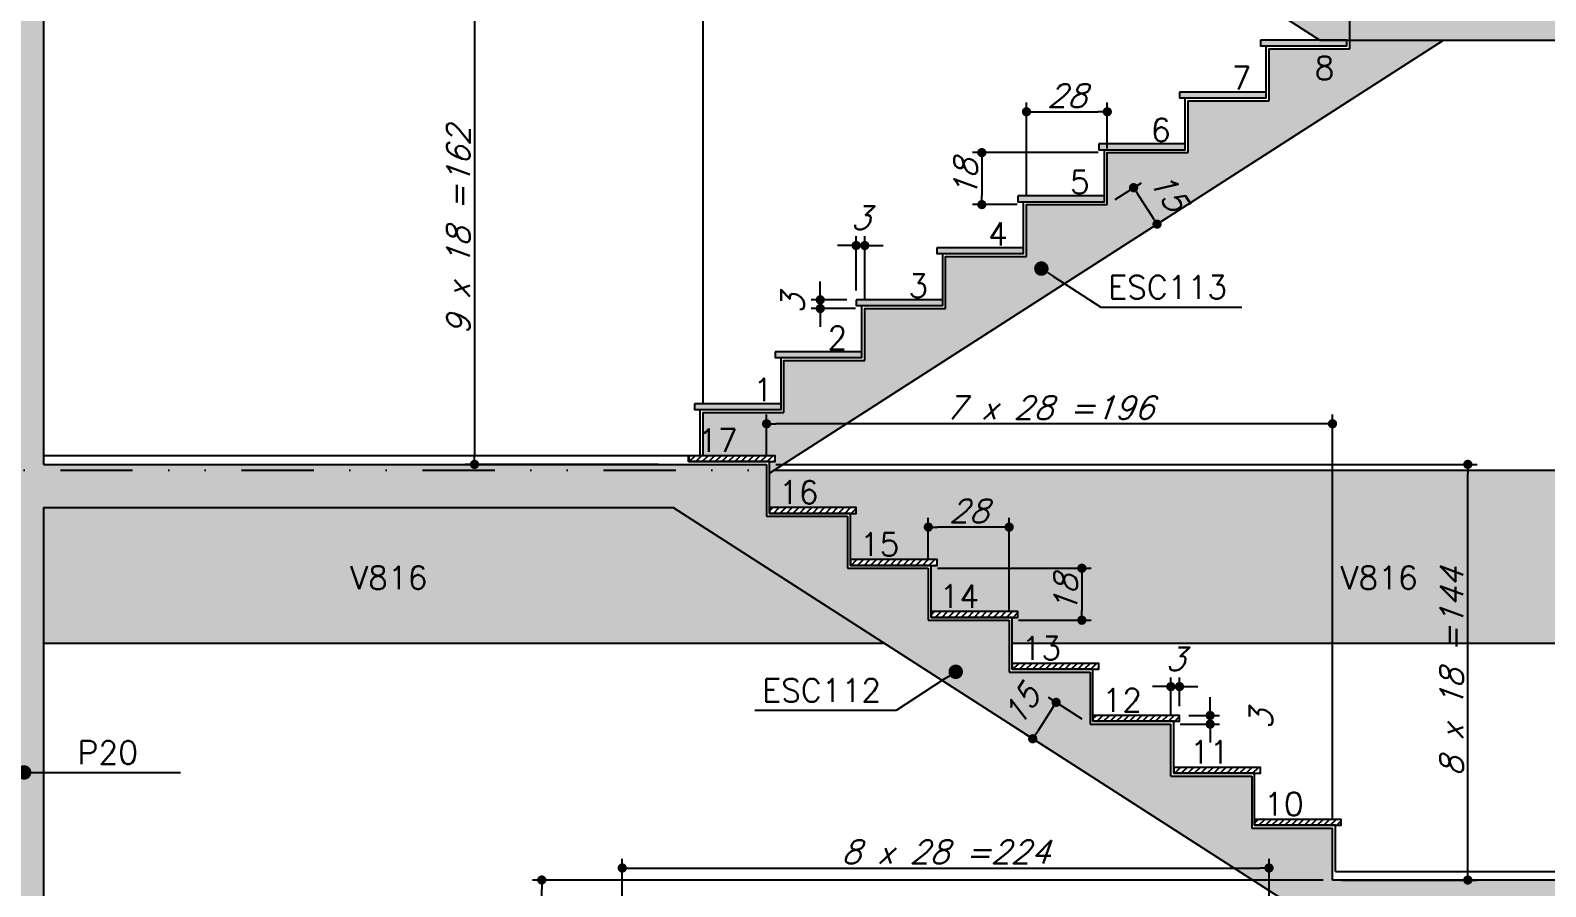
# Model space of a CAD drawing. Header units: millimetres. Extents: x -832 to 3668, y -1574 to 5296.
# Drawn here: x -415 to 110, y 1191 to 1487 of the extents above; entities that cross this region are included whole.
import ezdxf
from ezdxf import colors
from ezdxf.entities.mleader import LeaderData, LeaderLine
from ezdxf.math import Vec2, Vec3

# ---------------------------------------------------------------- set-up
doc = ezdxf.new("R2010")
doc.units = ezdxf.units.MM
doc.header["$LTSCALE"] = 50
doc.linetypes.add('DIVIDE2', pattern=[0.625, 0.25, -0.125, 0, -0.125, 0, -0.125])
for name, color, linetype in [('F-AUX-RED', 1, 'Continuous'), ('F-BOCEL CORTE', 2, 'Continuous'), ('F-BOCEL VISTA', 253, 'Continuous'), ('F-CORTE', 4, 'Continuous'), ('F-COTAS', 106, 'Continuous'), ('F-EIXOS-DET', 1, 'Continuous'), ('F-ESC CORTE', 4, 'Continuous'), ('F-ESC NOME', 2, 'Continuous'), ('F-ESC NUM', 2, 'Continuous'), ('F-ESC SOLIDO CORTE', 71, 'Continuous'), ('F-ESC VISTA', 2, 'Continuous'), ('F-REV_VISTA', 254, 'Continuous'), ('F-REVESTIMENTO', 1, 'Continuous'), ('F-SOLIDO', 71, 'Continuous'), ('F-TEXTO-YELLOW', 2, 'Continuous'), ('F-VISTA', 2, 'Continuous'), ('F-VISTA SÓLIDO', 254, 'Continuous'), ('F-VISTA SÓLIDO ESCADA', 253, 'Continuous')]:
    doc.layers.add(name, color=color, linetype=linetype)
doc.styles.add('5385-ARQ-PB-BAS-PLA-TER-TORRE-A-106-TXT$0$R60-75', font='romans.shx', dxfattribs={"height": 0.1125})
doc.styles.add('CP-TEXT-INCL', font='romans.shx', dxfattribs={"oblique": 20})
doc.styles.add('MCP', font='romans.shx')
doc.styles.add('ROMANS', font='romans.shx')
doc.styles.get("Standard").update_dxf_attribs({"font": 'arial.ttf'})
doc.dimstyles.new('CP-COTAS-50', dxfattribs={"dimscale": 0.64, "dimtxt": 12.5, "dimasz": 5, "dimexe": 5, "dimexo": 5, "dimgap": 2.5, "dimtad": 1, "dimdec": 1, "dimdsep": 46, "dimtxsty": 'CP-TEXT-INCL', "dimblk1": 'DOT', "dimblk2": 'DOT', "dimsah": 1, "dimcen": 9, "dimclrd": 256, "dimclre": 256, "dimclrt": 256, "dimadec": 0, "dimazin": 0, "dimtfac": 1, "dimtdec": 1, "dimtmove": 2, "dimatfit": 3, "dimldrblk": 'DOT', "dimfxl": 5, "dimtolj": 1, "dimarcsym": 0})
pattern_1 = [(0, (0, 0), (0, 6.985), [5.08, -1.905]), (90, (0, 0), (-6.985, 4e-16), [5.08, -1.905])]

# ---------------------------------------------------------------- blocks, each defined once
blk = doc.blocks.new('_DOT')
at = {"color": 0, "linetype": 'ByBlock'}
blk.add_line((-0.5, 0), (-1, 0), dxfattribs=at)
at = {"color": 0, "linetype": 'ByBlock', "const_width": 0.5}
blk.add_lwpolyline([(-0.25, 0, 1), (0.25, 0, 1)], format="xyb", close=True, dxfattribs=at)
blk = doc.blocks.new('BOCEL_EST')
at = {"layer": 'F-BOCEL CORTE'}
h = blk.add_hatch(dxfattribs=at)
h.set_pattern_fill('ANSI31', color=2, scale=0.5)
h.paths.add_polyline_path([(13.59, -262.25), (13.59, -260.25), (-16.41, -260.25), (-16.41, -262.25)])
at = {"layer": 'F-BOCEL CORTE', "color": 2}
blk.add_lwpolyline([(-16.41, -260.25), (-16.41, -262.25), (13.59, -262.25), (13.59, -260.25), (-16.41, -260.25)], dxfattribs=at)
blk = doc.blocks.new('BOCEL_VISTA_EST')
at = {"layer": 'F-BOCEL VISTA'}
h = blk.add_hatch(color=254, dxfattribs=at)
h.dxf.hatch_style = 1
h.paths.add_polyline_path([(-209.57, -462.94), (-209.57, -460.94), (-239.57, -460.94), (-239.57, -462.94)])
blk.add_lwpolyline([(-239.57, -460.94), (-239.57, -462.94), (-209.57, -462.94), (-209.57, -460.94), (-239.57, -460.94)], dxfattribs=at)
blk = doc.blocks.new('*D452')
at = {"layer": 'DEFPOINTS', "color": 0, "transparency": 16777216}
for p in [(-41.57, 1459.21), (-41.57, 1443.34), (-69.57, 1427.06)]:
    blk.add_point(p, dxfattribs=at)
at = {"layer": 'F-COTAS', "lineweight": -2, "transparency": 16777216}
for p, q in [((-69.57, 1430.26), (-69.57, 1462.41)), ((-66.37, 1459.21), (-44.77, 1459.21)), ((-41.57, 1446.54), (-41.57, 1462.41))]:
    blk.add_line(p, q, dxfattribs=at)
at = {"layer": 'F-COTAS', "lineweight": -2, "transparency": 16777216, "xscale": 3.2, "yscale": 3.2, "zscale": 3.2, "rotation": 180}
blk.add_blockref('_DOT', (-69.57, 1459.21), dxfattribs=at)
at = {"layer": 'F-COTAS', "lineweight": -2, "transparency": 16777216, "xscale": 3.2, "yscale": 3.2, "zscale": 3.2}
blk.add_blockref('_DOT', (-41.57, 1459.21), dxfattribs=at)
at = {"layer": 'F-COTAS', "transparency": 16777216, "insert": (-55.57, 1464.81), "char_height": 8, "attachment_point": 5, "style": 'CP-TEXT-INCL'}
blk.add_mtext('\\A1;28', dxfattribs=at)
blk = doc.blocks.new('*D453')
at = {"layer": 'DEFPOINTS', "color": 0, "transparency": 16777216}
for p in [(-41.57, 1445.06), (-85.04, 1427.06), (-69.57, 1427.06)]:
    blk.add_point(p, dxfattribs=at)
at = {"layer": 'F-COTAS', "lineweight": -2, "transparency": 16777216}
for p, q in [((-44.77, 1445.06), (-88.24, 1445.06)), ((-85.04, 1441.86), (-85.04, 1430.26)), ((-72.77, 1427.06), (-88.24, 1427.06))]:
    blk.add_line(p, q, dxfattribs=at)
at = {"layer": 'F-COTAS', "lineweight": -2, "transparency": 16777216, "xscale": 3.2, "yscale": 3.2, "zscale": 3.2}
for p, rotation in [((-85.04, 1445.06), 90), ((-85.04, 1427.06), 270)]:
    blk.add_blockref('_DOT', p, dxfattribs=dict(at, rotation=rotation))
at = {"layer": 'F-COTAS', "transparency": 16777216, "insert": (-90.64, 1436.06), "char_height": 8, "attachment_point": 5, "rotation": 90, "style": 'CP-TEXT-INCL'}
blk.add_mtext('\\A1;18', dxfattribs=at)
blk = doc.blocks.new('*D454')
at = {"layer": 'DEFPOINTS', "color": 0, "transparency": 16777216}
for p in [(-128.57, 1412.88), (-128.57, 1394.06), (-125.57, 1391.06)]:
    blk.add_point(p, dxfattribs=at)
at = {"layer": 'F-COTAS', "lineweight": -2, "transparency": 16777216}
for p, q in [((-131.77, 1412.88), (-134.97, 1412.88)), ((-128.57, 1397.26), (-128.57, 1416.08)), ((-125.57, 1412.88), (-128.57, 1412.88)), ((-125.57, 1394.26), (-125.57, 1416.08)), ((-122.37, 1412.88), (-119.17, 1412.88))]:
    blk.add_line(p, q, dxfattribs=at)
at = {"layer": 'F-COTAS', "lineweight": -2, "transparency": 16777216, "xscale": 3.2, "yscale": 3.2, "zscale": 3.2}
blk.add_blockref('_DOT', (-128.57, 1412.88), dxfattribs=at)
at = {"layer": 'F-COTAS', "lineweight": -2, "transparency": 16777216, "xscale": 3.2, "yscale": 3.2, "zscale": 3.2, "rotation": 180}
blk.add_blockref('_DOT', (-125.57, 1412.88), dxfattribs=at)
at = {"layer": 'F-COTAS', "transparency": 16777216, "insert": (-127.07, 1422.48), "char_height": 8, "attachment_point": 5, "style": 'CP-TEXT-INCL'}
blk.add_mtext('\\A1;3', dxfattribs=at)
blk = doc.blocks.new('*D455')
at = {"layer": 'DEFPOINTS', "color": 0, "transparency": 16777216}
for p in [(-140.98, 1394.06), (-128.57, 1394.06), (-125.57, 1391.06)]:
    blk.add_point(p, dxfattribs=at)
at = {"layer": 'F-COTAS', "lineweight": -2, "transparency": 16777216}
for p, q in [((-140.98, 1397.26), (-140.98, 1400.46)), ((-131.77, 1394.06), (-144.18, 1394.06)), ((-128.77, 1391.06), (-144.18, 1391.06)), ((-140.98, 1391.06), (-140.98, 1394.06)), ((-140.98, 1387.86), (-140.98, 1384.66))]:
    blk.add_line(p, q, dxfattribs=at)
at = {"layer": 'F-COTAS', "lineweight": -2, "transparency": 16777216, "xscale": 3.2, "yscale": 3.2, "zscale": 3.2}
for p, rotation in [((-140.98, 1394.06), 270), ((-140.98, 1391.06), 90)]:
    blk.add_blockref('_DOT', p, dxfattribs=dict(at, rotation=rotation))
at = {"layer": 'F-COTAS', "transparency": 16777216, "insert": (-150.58, 1392.56), "char_height": 8, "attachment_point": 5, "rotation": 90, "style": 'CP-TEXT-INCL'}
blk.add_mtext('\\A1;3', dxfattribs=at)
blk = doc.blocks.new('*D510')
at = {"layer": 'DEFPOINTS', "color": 0, "transparency": 16777216}
for p in [(-16.57, 1260.05), (-16.57, 1250.06), (-19.57, 1247.06)]:
    blk.add_point(p, dxfattribs=at)
at = {"layer": 'F-COTAS', "lineweight": -2, "transparency": 16777216}
for p, q in [((-22.77, 1260.05), (-25.97, 1260.05)), ((-19.57, 1250.26), (-19.57, 1263.25)), ((-19.57, 1260.05), (-16.57, 1260.05)), ((-16.57, 1253.26), (-16.57, 1263.25)), ((-13.37, 1260.05), (-10.17, 1260.05))]:
    blk.add_line(p, q, dxfattribs=at)
at = {"layer": 'F-COTAS', "lineweight": -2, "transparency": 16777216, "xscale": 3.2, "yscale": 3.2, "zscale": 3.2}
blk.add_blockref('_DOT', (-19.57, 1260.05), dxfattribs=at)
at = {"layer": 'F-COTAS', "lineweight": -2, "transparency": 16777216, "xscale": 3.2, "yscale": 3.2, "zscale": 3.2, "rotation": 180}
blk.add_blockref('_DOT', (-16.57, 1260.05), dxfattribs=at)
at = {"layer": 'F-COTAS', "transparency": 16777216, "insert": (-18.07, 1269.65), "char_height": 8, "attachment_point": 5, "style": 'CP-TEXT-INCL'}
blk.add_mtext('\\A1;3', dxfattribs=at)
blk = doc.blocks.new('*D511')
at = {"layer": 'DEFPOINTS', "color": 0, "transparency": 16777216}
for p in [(-16.57, 1250.06), (-5.96, 1250.06), (-19.57, 1247.06)]:
    blk.add_point(p, dxfattribs=at)
at = {"layer": 'F-COTAS', "lineweight": -2, "transparency": 16777216}
for p, q in [((-5.96, 1253.26), (-5.96, 1256.46)), ((-13.37, 1250.06), (-2.76, 1250.06)), ((-5.96, 1247.06), (-5.96, 1250.06)), ((-16.37, 1247.06), (-2.76, 1247.06)), ((-5.96, 1243.86), (-5.96, 1240.66))]:
    blk.add_line(p, q, dxfattribs=at)
at = {"layer": 'F-COTAS', "lineweight": -2, "transparency": 16777216, "xscale": 3.2, "yscale": 3.2, "zscale": 3.2}
for p, rotation in [((-5.96, 1250.06), 270), ((-5.96, 1247.06), 90)]:
    blk.add_blockref('_DOT', p, dxfattribs=dict(at, rotation=rotation))
at = {"layer": 'F-COTAS', "transparency": 16777216, "insert": (11.64, 1248.56), "char_height": 8, "attachment_point": 5, "rotation": 90, "style": 'CP-TEXT-INCL'}
blk.add_mtext('\\A1;3', dxfattribs=at)
blk = doc.blocks.new('*D508')
at = {"layer": 'DEFPOINTS', "color": 0, "transparency": 16777216}
for p in [(-103.57, 1315.32), (-103.57, 1301.06), (-75.57, 1283.06)]:
    blk.add_point(p, dxfattribs=at)
at = {"layer": 'F-COTAS', "lineweight": -2, "transparency": 16777216}
for p, q in [((-103.57, 1304.26), (-103.57, 1318.52)), ((-75.57, 1286.26), (-75.57, 1318.52)), ((-78.77, 1315.32), (-100.37, 1315.32))]:
    blk.add_line(p, q, dxfattribs=at)
at = {"layer": 'F-COTAS', "lineweight": -2, "transparency": 16777216, "xscale": 3.2, "yscale": 3.2, "zscale": 3.2, "rotation": 180}
blk.add_blockref('_DOT', (-103.57, 1315.32), dxfattribs=at)
at = {"layer": 'F-COTAS', "lineweight": -2, "transparency": 16777216, "xscale": 3.2, "yscale": 3.2, "zscale": 3.2}
blk.add_blockref('_DOT', (-75.57, 1315.32), dxfattribs=at)
at = {"layer": 'F-COTAS', "transparency": 16777216, "insert": (-89.57, 1320.92), "char_height": 8, "attachment_point": 5, "style": 'CP-TEXT-INCL'}
blk.add_mtext('\\A1;28', dxfattribs=at)
blk = doc.blocks.new('*D509')
at = {"layer": 'DEFPOINTS', "color": 0, "transparency": 16777216}
for p in [(-103.57, 1301.06), (-75.57, 1283.06), (-50.4, 1283.06)]:
    blk.add_point(p, dxfattribs=at)
at = {"layer": 'F-COTAS', "lineweight": -2, "transparency": 16777216}
for p, q in [((-100.37, 1301.06), (-47.2, 1301.06)), ((-50.4, 1297.86), (-50.4, 1286.26)), ((-72.37, 1283.06), (-47.2, 1283.06))]:
    blk.add_line(p, q, dxfattribs=at)
at = {"layer": 'F-COTAS', "lineweight": -2, "transparency": 16777216, "xscale": 3.2, "yscale": 3.2, "zscale": 3.2}
for p, rotation in [((-50.4, 1301.06), 90), ((-50.4, 1283.06), 270)]:
    blk.add_blockref('_DOT', p, dxfattribs=dict(at, rotation=rotation))
at = {"layer": 'F-COTAS', "transparency": 16777216, "insert": (-56, 1292.06), "char_height": 8, "attachment_point": 5, "rotation": 90, "style": 'CP-TEXT-INCL'}
blk.add_mtext('\\A1;18', dxfattribs=at)
blk = doc.blocks.new('*D557')
at = {"layer": 'DEFPOINTS', "color": 0, "transparency": 16777216}
for p in [(14.43, 1197.21), (14.43, 1175.06), (-209.57, 1049.06)]:
    blk.add_point(p, dxfattribs=at)
at = {"layer": 'F-COTAS', "lineweight": -2, "transparency": 16777216}
for p, q in [((-209.57, 1052.26), (-209.57, 1200.41)), ((-206.37, 1197.21), (11.23, 1197.21)), ((14.43, 1178.26), (14.43, 1200.41))]:
    blk.add_line(p, q, dxfattribs=at)
at = {"layer": 'F-COTAS', "lineweight": -2, "transparency": 16777216, "xscale": 3.2, "yscale": 3.2, "zscale": 3.2, "rotation": 180}
blk.add_blockref('_DOT', (-209.57, 1197.21), dxfattribs=at)
at = {"layer": 'F-COTAS', "lineweight": -2, "transparency": 16777216, "xscale": 3.2, "yscale": 3.2, "zscale": 3.2}
blk.add_blockref('_DOT', (14.43, 1197.21), dxfattribs=at)
at = {"layer": 'F-COTAS', "transparency": 16777216, "insert": (-97.57, 1202.81), "char_height": 8, "attachment_point": 5, "style": 'CP-TEXT-INCL'}
blk.add_mtext('\\A1;8 x 28 =224', dxfattribs=at)
blk = doc.blocks.new('*D558')
at = {"layer": 'DEFPOINTS', "color": 0, "transparency": 16777216}
for p in [(-159.57, 1351.12), (-159.57, 1337.06), (36.43, 1211.06)]:
    blk.add_point(p, dxfattribs=at)
at = {"layer": 'F-COTAS', "lineweight": -2, "transparency": 16777216}
for p, q in [((-159.57, 1340.26), (-159.57, 1354.32)), ((36.43, 1214.26), (36.43, 1354.32)), ((33.23, 1351.12), (-156.37, 1351.12))]:
    blk.add_line(p, q, dxfattribs=at)
at = {"layer": 'F-COTAS', "lineweight": -2, "transparency": 16777216, "xscale": 3.2, "yscale": 3.2, "zscale": 3.2, "rotation": 180}
blk.add_blockref('_DOT', (-159.57, 1351.12), dxfattribs=at)
at = {"layer": 'F-COTAS', "lineweight": -2, "transparency": 16777216, "xscale": 3.2, "yscale": 3.2, "zscale": 3.2}
blk.add_blockref('_DOT', (36.43, 1351.12), dxfattribs=at)
at = {"layer": 'F-COTAS', "transparency": 16777216, "insert": (-61.57, 1356.72), "char_height": 8, "attachment_point": 5, "style": 'CP-TEXT-INCL'}
blk.add_mtext('\\A1;7 x 28 =196', dxfattribs=at)
blk = doc.blocks.new('*D559')
at = {"layer": 'DEFPOINTS', "color": 0, "transparency": 16777216}
for p in [(42.43, 1504.9), (42.43, 1481.06), (-181.57, 1355.06)]:
    blk.add_point(p, dxfattribs=at)
at = {"layer": 'F-COTAS', "lineweight": -2, "transparency": 16777216}
for p, q in [((-181.57, 1358.26), (-181.57, 1508.1)), ((42.43, 1484.26), (42.43, 1508.1)), ((-178.37, 1504.9), (39.23, 1504.9))]:
    blk.add_line(p, q, dxfattribs=at)
at = {"layer": 'F-COTAS', "lineweight": -2, "transparency": 16777216, "xscale": 3.2, "yscale": 3.2, "zscale": 3.2, "rotation": 180}
blk.add_blockref('_DOT', (-181.57, 1504.9), dxfattribs=at)
at = {"layer": 'F-COTAS', "lineweight": -2, "transparency": 16777216, "xscale": 3.2, "yscale": 3.2, "zscale": 3.2}
blk.add_blockref('_DOT', (42.43, 1504.9), dxfattribs=at)
at = {"layer": 'F-COTAS', "transparency": 16777216, "insert": (-69.57, 1510.5), "char_height": 8, "attachment_point": 5, "style": 'CP-TEXT-INCL'}
blk.add_mtext('\\A1;8 x 28 =224', dxfattribs=at)
blk = doc.blocks.new('*D593')
at = {"layer": 'DEFPOINTS', "color": 0, "transparency": 16777216}
for p in [(-237.43, 1193.06), (36.43, 1193.06), (-209.57, 1031.06)]:
    blk.add_point(p, dxfattribs=at)
at = {"layer": 'F-COTAS', "lineweight": -2, "transparency": 16777216}
for p, q in [((33.23, 1193.06), (-240.63, 1193.06)), ((-237.43, 1034.26), (-237.43, 1189.86)), ((-212.77, 1031.06), (-240.63, 1031.06))]:
    blk.add_line(p, q, dxfattribs=at)
at = {"layer": 'F-COTAS', "lineweight": -2, "transparency": 16777216, "xscale": 3.2, "yscale": 3.2, "zscale": 3.2}
for p, rotation in [((-237.43, 1193.06), 90), ((-237.43, 1031.06), 270)]:
    blk.add_blockref('_DOT', p, dxfattribs=dict(at, rotation=rotation))
at = {"layer": 'F-COTAS', "transparency": 16777216, "insert": (-243.03, 1112.06), "char_height": 8, "attachment_point": 5, "rotation": 90, "style": 'CP-TEXT-INCL'}
blk.add_mtext('\\A1;9 x 18 =162', dxfattribs=at)
blk = doc.blocks.new('*D594')
at = {"layer": 'DEFPOINTS', "color": 0, "transparency": 16777216}
for p in [(-159.57, 1337.06), (83.28, 1337.06), (36.43, 1193.06)]:
    blk.add_point(p, dxfattribs=at)
at = {"layer": 'F-COTAS', "lineweight": -2, "transparency": 16777216}
for p, q in [((-156.37, 1337.06), (86.48, 1337.06)), ((83.28, 1196.26), (83.28, 1333.86)), ((39.63, 1193.06), (86.48, 1193.06))]:
    blk.add_line(p, q, dxfattribs=at)
at = {"layer": 'F-COTAS', "lineweight": -2, "transparency": 16777216, "xscale": 3.2, "yscale": 3.2, "zscale": 3.2}
for p, rotation in [((83.28, 1337.06), 90), ((83.28, 1193.06), 270)]:
    blk.add_blockref('_DOT', p, dxfattribs=dict(at, rotation=rotation))
at = {"layer": 'F-COTAS', "transparency": 16777216, "insert": (77.68, 1265.06), "char_height": 8, "attachment_point": 5, "rotation": 90, "style": 'CP-TEXT-INCL'}
blk.add_mtext('\\A1;8 x 18 =144', dxfattribs=at)
blk = doc.blocks.new('*D595')
at = {"layer": 'DEFPOINTS', "color": 0, "transparency": 16777216}
for p in [(36.43, 1499.06), (-260.73, 1337.06), (-193.88, 1337.06)]:
    blk.add_point(p, dxfattribs=at)
at = {"layer": 'F-COTAS', "lineweight": -2, "transparency": 16777216}
for p, q in [((33.23, 1499.06), (-263.93, 1499.06)), ((-260.73, 1495.86), (-260.73, 1340.26)), ((-197.08, 1337.06), (-263.93, 1337.06))]:
    blk.add_line(p, q, dxfattribs=at)
at = {"layer": 'F-COTAS', "lineweight": -2, "transparency": 16777216, "xscale": 3.2, "yscale": 3.2, "zscale": 3.2}
for p, rotation in [((-260.73, 1499.06), 90), ((-260.73, 1337.06), 270)]:
    blk.add_blockref('_DOT', p, dxfattribs=dict(at, rotation=rotation))
at = {"layer": 'F-COTAS', "transparency": 16777216, "insert": (-266.33, 1418.06), "char_height": 8, "attachment_point": 5, "rotation": 90, "style": 'CP-TEXT-INCL'}
blk.add_mtext('\\A1;9 x 18 =162', dxfattribs=at)
blk = doc.blocks.new('*D639')
at = {"layer": 'DEFPOINTS', "color": 0, "transparency": 16777216}
for p in [(-47.57, 1247.06), (-67.41, 1241.99), (-55.67, 1234.45)]:
    blk.add_point(p, dxfattribs=at)
at = {"layer": 'F-COTAS', "lineweight": -2, "transparency": 16777216}
for p, q in [((-50.26, 1248.79), (-61.99, 1256.33)), ((-61.03, 1251.91), (-65.67, 1244.68)), ((-58.37, 1236.18), (-70.1, 1243.72))]:
    blk.add_line(p, q, dxfattribs=at)
at = {"layer": 'F-COTAS', "lineweight": -2, "transparency": 16777216, "xscale": 3.2, "yscale": 3.2, "zscale": 3.2}
for p, rotation in [((-59.3, 1254.6), 57.26229061808791), ((-67.41, 1241.99), 237.2622906180879)]:
    blk.add_blockref('_DOT', p, dxfattribs=dict(at, rotation=rotation))
at = {"layer": 'F-COTAS', "transparency": 16777216, "insert": (-71.43, 1253.49), "char_height": 8, "attachment_point": 5, "rotation": 57.2623, "style": 'CP-TEXT-INCL'}
blk.add_mtext('\\A1;15', dxfattribs=at)
blk = doc.blocks.new('*D640')
at = {"layer": 'DEFPOINTS', "color": 0, "transparency": 16777216}
for p in [(-41.57, 1427.06), (-24.35, 1420.29), (-33.45, 1414.44)]:
    blk.add_point(p, dxfattribs=at)
at = {"layer": 'F-COTAS', "lineweight": -2, "transparency": 16777216}
for p, q in [((-38.87, 1428.79), (-29.77, 1434.64)), ((-30.73, 1430.22), (-26.08, 1422.99)), ((-30.76, 1416.17), (-21.66, 1422.02))]:
    blk.add_line(p, q, dxfattribs=at)
at = {"layer": 'F-COTAS', "lineweight": -2, "transparency": 16777216, "xscale": 3.2, "yscale": 3.2, "zscale": 3.2}
for p, rotation in [((-32.47, 1432.91), 122.7352262721078), ((-24.35, 1420.29), 302.7352262721078)]:
    blk.add_blockref('_DOT', p, dxfattribs=dict(at, rotation=rotation))
at = {"layer": 'F-COTAS', "transparency": 16777216, "insert": (-20.33, 1431.79), "char_height": 8, "attachment_point": 5, "rotation": 302.7352, "style": 'CP-TEXT-INCL'}
blk.add_mtext('\\A1;15', dxfattribs=at)

msp = doc.modelspace()

# ---------------------------------------------------------------- hatches: boundary and pattern name
h = msp.add_hatch()
h.set_pattern_fill('ANGLE', color=256)
h.set_pattern_definition(pattern_1)
h.paths.add_polyline_path([(-19.47, 1483.56), (-2.52, 1483.56), (-2.52, 1495.56), (-19.47, 1495.56)], flags=9)
h = msp.add_hatch()
h.set_pattern_fill('ANGLE', color=256)
h.set_pattern_definition(pattern_1)
h.paths.add_polyline_path([(-35.57, 1465.56), (-18.62, 1465.56), (-18.62, 1477.56), (-35.57, 1477.56)], flags=9)
h = msp.add_hatch()
h.set_pattern_fill('ANGLE', color=256)
h.set_pattern_definition(pattern_1)
h.paths.add_polyline_path([(-63.57, 1447.56), (-46.62, 1447.56), (-46.62, 1459.56), (-63.57, 1459.56)], flags=9)
h = msp.add_hatch()
h.set_pattern_fill('ANGLE', color=256)
h.set_pattern_definition(pattern_1)
h.paths.add_polyline_path([(-91.57, 1429.56), (-74.62, 1429.56), (-74.62, 1441.56), (-91.57, 1441.56)], flags=9)
h = msp.add_hatch()
h.set_pattern_fill('ANGLE', color=256)
h.set_pattern_definition(pattern_1)
h.paths.add_polyline_path([(-119.95, 1411.56), (-102.62, 1411.56), (-102.62, 1423.56), (-119.95, 1423.56)], flags=9)
h = msp.add_hatch()
h.set_pattern_fill('ANGLE', color=256)
h.set_pattern_definition(pattern_1)
h.paths.add_polyline_path([(-58.37, 1399.66), (-13.85, 1399.66), (-13.85, 1414.66), (-58.37, 1414.66)], flags=9)
h = msp.add_hatch()
h.set_pattern_fill('ANGLE', color=256)
h.set_pattern_definition(pattern_1)
h.paths.add_polyline_path([(-147.57, 1393.56), (-130.62, 1393.56), (-130.62, 1405.56), (-147.57, 1405.56)], flags=9)
h = msp.add_hatch()
h.set_pattern_fill('ANGLE', color=256)
h.set_pattern_definition(pattern_1)
h.paths.add_polyline_path([(-175.57, 1375.56), (-158.62, 1375.56), (-158.62, 1387.56), (-175.57, 1387.56)], flags=9)
h = msp.add_hatch()
h.set_pattern_fill('ANGLE', color=256)
h.set_pattern_definition(pattern_1)
h.paths.add_polyline_path([(-201.28, 1357.56), (-186.62, 1357.56), (-186.62, 1369.56), (-201.28, 1369.56)], flags=9)
h = msp.add_hatch()
h.set_pattern_fill('ANGLE', color=256)
h.set_pattern_definition(pattern_1)
h.paths.add_polyline_path([(-171.18, 1339.94), (-155.37, 1339.94), (-155.37, 1351.94), (-171.18, 1351.94)], flags=9)
h = msp.add_hatch()
h.set_pattern_fill('ANGLE', color=256)
h.set_pattern_definition(pattern_1)
h.paths.add_polyline_path([(-143.18, 1321.94), (-127.37, 1321.94), (-127.37, 1333.94), (-143.18, 1333.94)], flags=9)
h = msp.add_hatch()
h.set_pattern_fill('ANGLE', color=256)
h.set_pattern_definition(pattern_1)
h.paths.add_polyline_path([(-115.18, 1303.94), (-99.37, 1303.94), (-99.37, 1315.94), (-115.18, 1315.94)], flags=9)
h = msp.add_hatch()
h.set_pattern_fill('ANGLE', color=256)
h.set_pattern_definition(pattern_1)
h.paths.add_polyline_path([(-305.38, 1291.79), (-273.19, 1291.79), (-273.19, 1303.79), (-305.38, 1303.79)], flags=9)
h = msp.add_hatch()
h.set_pattern_fill('ANGLE', color=256)
h.set_pattern_definition(pattern_1)
h.paths.add_polyline_path([(43.3, 1291.79), (75.49, 1291.79), (75.49, 1303.79), (43.3, 1303.79)], flags=9)
h = msp.add_hatch()
h.set_pattern_fill('ANGLE', color=256)
h.set_pattern_definition(pattern_1)
h.paths.add_polyline_path([(-87.56, 1285.94), (-71.37, 1285.94), (-71.37, 1297.94), (-87.56, 1297.94)], flags=9)
h = msp.add_hatch()
h.set_pattern_fill('ANGLE', color=256)
h.set_pattern_definition(pattern_1)
h.paths.add_polyline_path([(-59.18, 1267.94), (-43.37, 1267.94), (-43.37, 1279.94), (-59.18, 1279.94)], flags=9)
h = msp.add_hatch()
h.set_pattern_fill('ANGLE', color=256)
h.set_pattern_definition(pattern_1)
h.paths.add_polyline_path([(-31.18, 1249.94), (-15.37, 1249.94), (-15.37, 1261.94), (-31.18, 1261.94)], flags=9)
h = msp.add_hatch()
h.set_pattern_fill('ANGLE', color=256)
h.set_pattern_definition(pattern_1)
h.paths.add_polyline_path([(-137.13, 1235.58), (-93.08, 1235.58), (-93.08, 1250.58), (-137.13, 1250.58)], flags=9)
h = msp.add_hatch()
h.set_pattern_fill('ANGLE', color=256)
h.set_pattern_definition(pattern_1)
h.paths.add_polyline_path([(-0.89, 1231.94), (12.63, 1231.94), (12.63, 1243.94), (-0.89, 1243.94)], flags=9)
h = msp.add_hatch()
h.set_pattern_fill('ANGLE', color=256)
h.set_pattern_definition(pattern_1)
h.paths.add_polyline_path([(-398.68, 1231.25), (-374.11, 1231.25), (-374.11, 1243.25), (-398.68, 1243.25)], flags=9)
h = msp.add_hatch()
h.set_pattern_fill('ANGLE', color=256)
h.set_pattern_definition(pattern_1)
h.paths.add_polyline_path([(24.82, 1213.94), (40.63, 1213.94), (40.63, 1225.94), (24.82, 1225.94)], flags=9)
h = msp.add_hatch()
h.set_pattern_fill('ANGLE', color=256)
h.set_pattern_definition(pattern_1)
h.paths.add_polyline_path([(54.09, 1195.94), (70.66, 1195.94), (70.66, 1207.94), (54.09, 1207.94)], flags=9)
at = {"layer": 'F-ESC SOLIDO CORTE'}
h = msp.add_hatch(color=256, dxfattribs=at)
h.dxf.hatch_style = 1
h.paths.add_polyline_path([(-215.57, 1679.06), (-410.07, 1679.06), (-410.07, 1664.06), (-247.95, 1664.06), (32.02, 1484.06), (166.93, 1484.06), (166.93, 1499.06), (36.43, 1499.06), (36.43, 1517.06), (8.43, 1517.06), (8.43, 1535.06), (-19.57, 1535.06), (-19.57, 1553.06), (-47.57, 1553.06), (-47.57, 1571.06), (-75.57, 1571.06), (-75.57, 1589.06), (-103.57, 1589.06), (-103.57, 1607.06), (-131.57, 1607.06), (-131.57, 1625.06), (-159.57, 1625.06), (-159.57, 1643.06), (-187.57, 1643.06), (-187.57, 1661.06), (-215.57, 1661.06)])
h = msp.add_hatch(color=256, dxfattribs=at)
h.dxf.hatch_style = 1
h.paths.add_polyline_path([(-159.57, 1337.06), (-410.07, 1337.06), (-410.07, 1322.06), (-191.95, 1322.06), (32.03, 1178.06), (166.93, 1178.06), (166.93, 1193.06), (36.43, 1193.06), (36.43, 1211.06), (8.43, 1211.06), (8.43, 1229.06), (-19.57, 1229.06), (-19.57, 1247.06), (-47.57, 1247.06), (-47.57, 1265.06), (-75.57, 1265.06), (-75.57, 1283.06), (-103.57, 1283.06), (-103.57, 1301.06), (-131.57, 1301.06), (-131.57, 1319.06), (-159.57, 1319.06)])
at = {"layer": 'F-SOLIDO'}
h = msp.add_hatch(color=256, dxfattribs=at)
h.dxf.hatch_style = 1
h.paths.add_polyline_path([(-410.07, 4294.74), (-429.07, 4294.73), (-429.07, -692.94), (-478.03, -692.94), (-478.03, -947.94), (-410.07, -947.94)])
h.paths.add_polyline_path([(-307.57, -692.94), (-410.07, -692.94), (-410.07, -947.94), (-307.57, -947.94)])
at = {"layer": 'F-VISTA SÓLIDO'}
h = msp.add_hatch(color=256, dxfattribs=at)
h.dxf.hatch_style = 1
h.paths.add_polyline_path([(-429.07, 1335.06), (-478.03, 1335.06), (-478.03, 1275.06), (-429.07, 1275.06)])
h.paths.add_polyline_path([(-191.95, 1322.06), (-410.07, 1322.06), (-410.07, 1275.06), (-118.85, 1275.06)])
h.paths.add_polyline_path([(166.93, 1335.06), (-156.94, 1335.06), (-158.57, 1334.02), (-158.57, 1322.06), (-128.57, 1322.06), (-128.57, 1320.06), (-130.57, 1320.06), (-130.57, 1304.06), (-100.57, 1304.06), (-100.57, 1302.06), (-102.57, 1302.06), (-102.57, 1286.06), (-72.57, 1286.06), (-72.57, 1284.06), (-74.57, 1284.06), (-74.57, 1275.06), (166.93, 1275.06)])
at = {"layer": 'F-VISTA SÓLIDO ESCADA'}
h = msp.add_hatch(color=256, dxfattribs=at)
h.dxf.hatch_style = 1
h.paths.add_polyline_path([(74.84, 1484.06), (42.43, 1484.06), (42.43, 1481.06), (14.43, 1481.06), (14.43, 1463.06), (-13.57, 1463.06), (-13.57, 1445.06), (-41.57, 1445.06), (-41.57, 1427.06), (-69.57, 1427.06), (-69.57, 1409.06), (-97.57, 1409.06), (-97.57, 1391.06), (-125.57, 1391.06), (-125.57, 1373.06), (-153.57, 1373.06), (-153.57, 1355.06), (-181.57, 1355.06), (-181.57, 1340.06), (-156.57, 1340.06), (-156.57, 1338.06), (-158.57, 1338.06), (-158.57, 1334.02)])

# ---------------------------------------------------------------- linework, layer by layer
at = {"layer": 'F-CORTE'}
for p, q in [((-410.07, 1664.06), (-410.07, 1337.06)), ((-410.07, 1322.06), (-410.07, 1031.06))]:
    msp.add_line(p, q, dxfattribs=at)
at = {"layer": 'F-EIXOS-DET', "color": 252, "linetype": 'DIVIDE2', "ltscale": 2}
msp.add_lwpolyline([(-466.84, 1335.06), (248.16, 1335.06)], dxfattribs=at)
at = {"layer": 'F-ESC CORTE'}
for p, q in [((-159.57, 1337.06), (-159.57, 1319.06)), ((-131.57, 1319.06), (-131.57, 1301.06)), ((-103.57, 1301.06), (-103.57, 1283.06)), ((-75.57, 1283.06), (-75.57, 1265.06)), ((-47.57, 1265.06), (-47.57, 1247.06)), ((8.43, 1229.06), (8.43, 1211.06))]:
    msp.add_line(p, q, dxfattribs=at)
for points in [[(-247.95, 1664.06), (32.02, 1484.06), (166.93, 1484.06)], [(-410.07, 1337.06), (-159.57, 1337.06)], [(-410.07, 1322.06), (-191.95, 1322.06), (32.03, 1178.06), (166.93, 1178.06)], [(-159.57, 1319.06), (-131.57, 1319.06)], [(-131.57, 1301.06), (-103.57, 1301.06)], [(-103.57, 1283.06), (-75.57, 1283.06)], [(-75.57, 1265.06), (-47.57, 1265.06)], [(-47.57, 1247.06), (-19.57, 1247.06)], [(-19.57, 1229.06), (-19.57, 1247.06)], [(-19.57, 1229.06), (8.43, 1229.06)], [(8.43, 1211.06), (36.43, 1211.06)], [(36.43, 1193.06), (36.43, 1211.06)], [(166.93, 1193.06), (36.43, 1193.06)]]:
    msp.add_lwpolyline(points, dxfattribs=at)
at = {"layer": 'F-ESC VISTA'}
for points in [[(-158.57, 1334.02), (74.84, 1484.06)], [(14.43, 1463.06), (14.43, 1481.06), (42.43, 1481.06)], [(42.43, 1481.06), (42.43, 1484.06)], [(-13.57, 1445.06), (-13.57, 1463.06), (14.43, 1463.06)], [(-41.57, 1427.06), (-41.57, 1445.06), (-13.57, 1445.06)], [(-69.57, 1409.06), (-69.57, 1427.06), (-41.57, 1427.06)], [(-97.57, 1391.06), (-97.57, 1409.06), (-69.57, 1409.06)], [(-125.57, 1373.06), (-125.57, 1391.06), (-97.57, 1391.06)], [(-153.57, 1355.06), (-153.57, 1373.06), (-125.57, 1373.06)], [(-181.57, 1340.06), (-181.57, 1355.06), (-153.57, 1355.06)]]:
    msp.add_lwpolyline(points, dxfattribs=at)
at = {"layer": 'F-REV_VISTA'}
for points in [[(13.43, 1464.06), (13.43, 1482.06), (41.43, 1482.06)], [(41.43, 1482.06), (41.43, 1484.06)], [(-14.57, 1446.06), (-14.57, 1464.06), (13.43, 1464.06)], [(-42.57, 1428.06), (-42.57, 1446.06), (-14.57, 1446.06)], [(-70.57, 1410.06), (-70.57, 1428.06), (-42.57, 1428.06)], [(-98.57, 1392.06), (-98.57, 1410.06), (-70.57, 1410.06)], [(-126.57, 1374.06), (-126.57, 1392.06), (-98.57, 1392.06)], [(-154.57, 1356.06), (-154.57, 1374.06), (-126.57, 1374.06)], [(-182.57, 1340.06), (-182.57, 1356.06), (-154.57, 1356.06)]]:
    msp.add_lwpolyline(points, dxfattribs=at)
at = {"layer": 'F-REVESTIMENTO'}
msp.add_line((37.43, 1196.06), (166.93, 1196.06), dxfattribs=at)
for points in [[(-158.57, 1338.06), (-186.57, 1338.06), (-186.57, 1340.06), (-410.07, 1340.06)], [(37.43, 1196.06), (37.43, 1212.06), (9.43, 1212.06), (9.43, 1230.06), (-18.57, 1230.06), (-18.57, 1248.06), (-46.57, 1248.06), (-46.57, 1266.06), (-74.57, 1266.06), (-74.57, 1284.06), (-102.57, 1284.06), (-102.57, 1302.06), (-130.57, 1302.06), (-130.57, 1320.06), (-158.57, 1320.06), (-158.57, 1338.06)]]:
    msp.add_lwpolyline(points, dxfattribs=at)
at = {"layer": 'F-VISTA'}
for points in [[(-156.94, 1335.06), (166.93, 1335.06)], [(-410.07, 1275.06), (-118.85, 1275.06)], [(-74.57, 1275.06), (166.93, 1275.06)]]:
    msp.add_lwpolyline(points, dxfattribs=at)

# ---------------------------------------------------------------- block references
at = {"layer": 'F-BOCEL CORTE'}
for p in [(-170.15, 1600.31), (-142.15, 1582.31), (-114.15, 1564.31), (-86.15, 1546.31), (-58.15, 1528.31), (-30.15, 1510.31), (-2.15, 1492.31), (25.85, 1474.31)]:
    msp.add_blockref('BOCEL_EST', p, dxfattribs=at)
at = {"layer": 'F-BOCEL VISTA'}
for p in [(251, 1945), (223, 1927), (195, 1909), (167, 1891), (139, 1873), (111, 1855), (83, 1837), (55, 1819)]:
    msp.add_blockref('BOCEL_VISTA_EST', p, dxfattribs=at)

# ---------------------------------------------------------------- texts
at = {"layer": 'F-ESC NOME', "style": 'ROMANS'}
for s, p in [('ESC113', (-41.25, 1394.45)), ('ESC112', (-161.05, 1254.76))]:
    msp.add_text(s, height=8, dxfattribs=at).set_placement(p)
at = {"layer": 'F-ESC NUM', "style": '5385-ARQ-PB-BAS-PLA-TER-TORRE-A-106-TXT$0$R60-75'}
for s, p in [('7', (1.51, 1466.9)), ('8', (30.19, 1470.41)), ('6', (-26.49, 1448.9)), ('5', (-54.49, 1430.9)), ('4', (-82.87, 1412.9)), ('3', (-110.49, 1394.9)), ('2', (-138.49, 1376.9)), ('1', (-164.2, 1358.9)), ('17', (-183.31, 1341.37)), ('16', (-155.29, 1323.37)), ('15', (-127.29, 1305.37)), ('14', (-99.67, 1287.37)), ('13', (-71.29, 1269.37)), ('12', (-43.29, 1251.37)), ('11', (-13.01, 1233.37)), ('10', (12.71, 1215.37))]:
    msp.add_text(s, height=8, dxfattribs=at).set_placement(p)
at = {"layer": 'F-TEXTO-YELLOW', "style": 'MCP'}
for s, p in [('V816', (-303.76, 1293.79)), ('V816', (39.22, 1293.79)), ('P20', (-398.2, 1233.25))]:
    msp.add_text(s, height=8, dxfattribs=at).set_placement(p)

# ---------------------------------------------------------------- dimensions: what is measured, and where the dimension line sits
at = {"layer": 'F-COTAS'}
for base, p1, p2, text, picture, middle in [((42.43, 1504.9), (-181.57, 1355.06), (42.43, 1481.06), '8 x 28 =<>', '*D559', (-69.57, 1510.5)), ((-159.57, 1351.12), (36.43, 1211.06), (-159.57, 1337.06), '7 x 28 =<>', '*D558', (-61.57, 1356.72)), ((14.43, 1197.21), (-209.57, 1049.06), (14.43, 1175.06), '8 x 28 =<>', '*D557', (-97.57, 1202.81))]:
    dim = msp.add_linear_dim(base=base, p1=p1, p2=p2, text=text, dimstyle='CP-COTAS-50', dxfattribs=at)
    dim.commit()
    dim.dimension.update_dxf_attribs({"geometry": picture, "text_midpoint": middle})
for base, p1, p2, text, picture, middle in [((-260.73, 1337.06), (36.43, 1499.06), (-193.88, 1337.06), '9 x 18 =<>', '*D595', (-266.33, 1418.06)), ((83.28, 1337.06), (36.43, 1193.06), (-159.57, 1337.06), '8 x 18 =<>', '*D594', (77.68, 1265.06)), ((-237.43, 1193.06), (-209.57, 1031.06), (36.43, 1193.06), '9 x 18 =<>', '*D593', (-243.03, 1112.06))]:
    dim = msp.add_linear_dim(base=base, p1=p1, p2=p2, angle=90, text=text, dimstyle='CP-COTAS-50', dxfattribs=at)
    dim.commit()
    dim.dimension.update_dxf_attribs({"geometry": picture, "text_midpoint": middle})
for base, p1, p2, picture, middle in [((-41.57, 1459.21), (-69.57, 1427.06), (-41.57, 1443.34), '*D452', (-55.57, 1464.81)), ((-128.57, 1412.88), (-125.57, 1391.06), (-128.57, 1394.06), '*D454', (-127.07, 1422.48)), ((-103.57, 1315.32), (-75.57, 1283.06), (-103.57, 1301.06), '*D508', (-89.57, 1320.92)), ((-16.57, 1260.05), (-19.57, 1247.06), (-16.57, 1250.06), '*D510', (-18.07, 1269.65))]:
    dim = msp.add_linear_dim(base=base, p1=p1, p2=p2, dimstyle='CP-COTAS-50', dxfattribs=at)
    dim.commit()
    dim.dimension.update_dxf_attribs({"geometry": picture, "text_midpoint": middle})
for base, p1, p2, picture, middle in [((-85.04, 1427.06), (-41.57, 1445.06), (-69.57, 1427.06), '*D453', (-90.64, 1436.06)), ((-140.98, 1394.06), (-125.57, 1391.06), (-128.57, 1394.06), '*D455', (-150.58, 1392.56)), ((-50.4, 1283.06), (-103.57, 1301.06), (-75.57, 1283.06), '*D509', (-56, 1292.06)), ((-5.96, 1250.06), (-19.57, 1247.06), (-16.57, 1250.06), '*D511', (11.64, 1248.56))]:
    dim = msp.add_linear_dim(base=base, p1=p1, p2=p2, angle=90, dimstyle='CP-COTAS-50', dxfattribs=at)
    dim.commit()
    dim.dimension.update_dxf_attribs({"geometry": picture, "text_midpoint": middle})
for p1, p2, distance, picture, middle in [((-41.57, 1427.06), (-33.45, 1414.44), 10.82, '*D640', (-20.33, 1431.79)), ((-47.57, 1247.06), (-55.67, 1234.45), -13.95, '*D639', (-71.43, 1253.49))]:
    dim = msp.add_aligned_dim(p1=p1, p2=p2, distance=distance, dimstyle='CP-COTAS-50', dxfattribs=at)
    dim.commit()
    dim.dimension.update_dxf_attribs({"geometry": picture, "text_midpoint": middle})

# ---------------------------------------------------------------- leaders
at = {"layer": 'F-AUX-RED'}
ml = msp.add_multileader_mtext('Standard', dxfattribs=at)
ml.set_content('', color=256)
ml.set_leader_properties()
ml.set_arrow_properties(name='DOT')
ml.build(insert=Vec2(0, 0))
ml.multileader.update_dxf_attribs({"text_right_attachment_type": 6, "dogleg_length": 0.36, "arrow_head_size": 5})
ctx = ml.context
ctx.base_point, ctx.char_height, ctx.arrow_head_size, ctx.landing_gap_size, ctx.plane_origin = Vec3(5.07, 1391.54), 0.18, 5, 0.09, Vec3(-64.42, 1409.54)
ctx.right_attachment = 6
notes = []
notes.append((ctx, [(0, (1, 1, 0), (-43.77, 1391.54), (1, 0), 48.84, [(0, [(-64.42, 1404.9)], 0, [])])]))
ctx.mtext.insert, ctx.mtext.flow_direction = Vec3(5.16, 1391.63), 5
ml = msp.add_multileader_mtext('Standard', dxfattribs=at)
ml.set_content('', color=256)
ml.set_leader_properties()
ml.set_arrow_properties(name='DOT')
ml.build(insert=Vec2(0, 0))
ml.multileader.update_dxf_attribs({"text_right_attachment_type": 6, "dogleg_length": 0.36, "arrow_head_size": 5})
ctx = ml.context
ctx.base_point, ctx.char_height, ctx.arrow_head_size, ctx.landing_gap_size, ctx.plane_origin = Vec3(-163.73, 1251.93), 0.18, 5, 0.09, Vec3(-94.07, 1269.84)
ctx.right_attachment, ctx.text_align_type = 6, 2
notes.append((ctx, [(0, (1, 1, 0), (-114.71, 1251.84), (-1, 0), 48.84, [(0, [(-94.07, 1265.2)], 0, [])])]))
ctx.mtext.insert, ctx.mtext.alignment, ctx.mtext.flow_direction = Vec3(-163.64, 1252.02), 3, 5
ml = msp.add_multileader_mtext('Standard', dxfattribs=at)
ml.set_content('', color=256)
ml.set_leader_properties()
ml.set_arrow_properties(name='DOT')
ml.build(insert=Vec2(0, 0))
ml.multileader.update_dxf_attribs({"text_right_attachment_type": 6, "dogleg_length": 0.36, "arrow_head_size": 5})
ctx = ml.context
ctx.base_point, ctx.char_height, ctx.arrow_head_size, ctx.landing_gap_size, ctx.plane_origin = Vec3(-362.58, 1230.33), 0.18, 5, 0.09, Vec3(-416.72, 1248.33)
ctx.right_attachment = 6
notes.append((ctx, [(0, (1, 1, 0), (-396.07, 1230.33), (1, 0), 33.49, [(0, [(-416.72, 1230.33)], 0, [])])]))
ctx.mtext.insert, ctx.mtext.flow_direction = Vec3(-362.49, 1230.42), 5
for ctx, leaders in notes:
    for number, flags, end, landing, length, lines in leaders:
        leader = LeaderData()
        leader.index, (leader.has_last_leader_line, leader.has_dogleg_vector, leader.attachment_direction) = number, flags
        leader.last_leader_point, leader.dogleg_vector, leader.dogleg_length = Vec3(end), Vec3(landing), length
        for number, points, colour, breaks in lines:
            line = LeaderLine()
            line.index, line.vertices, line.color, line.breaks = number, Vec3.list(points), colors.encode_raw_color(colour), breaks
            leader.lines.append(line)
        ctx.leaders.append(leader)

doc.saveas('drawing.dxf')
